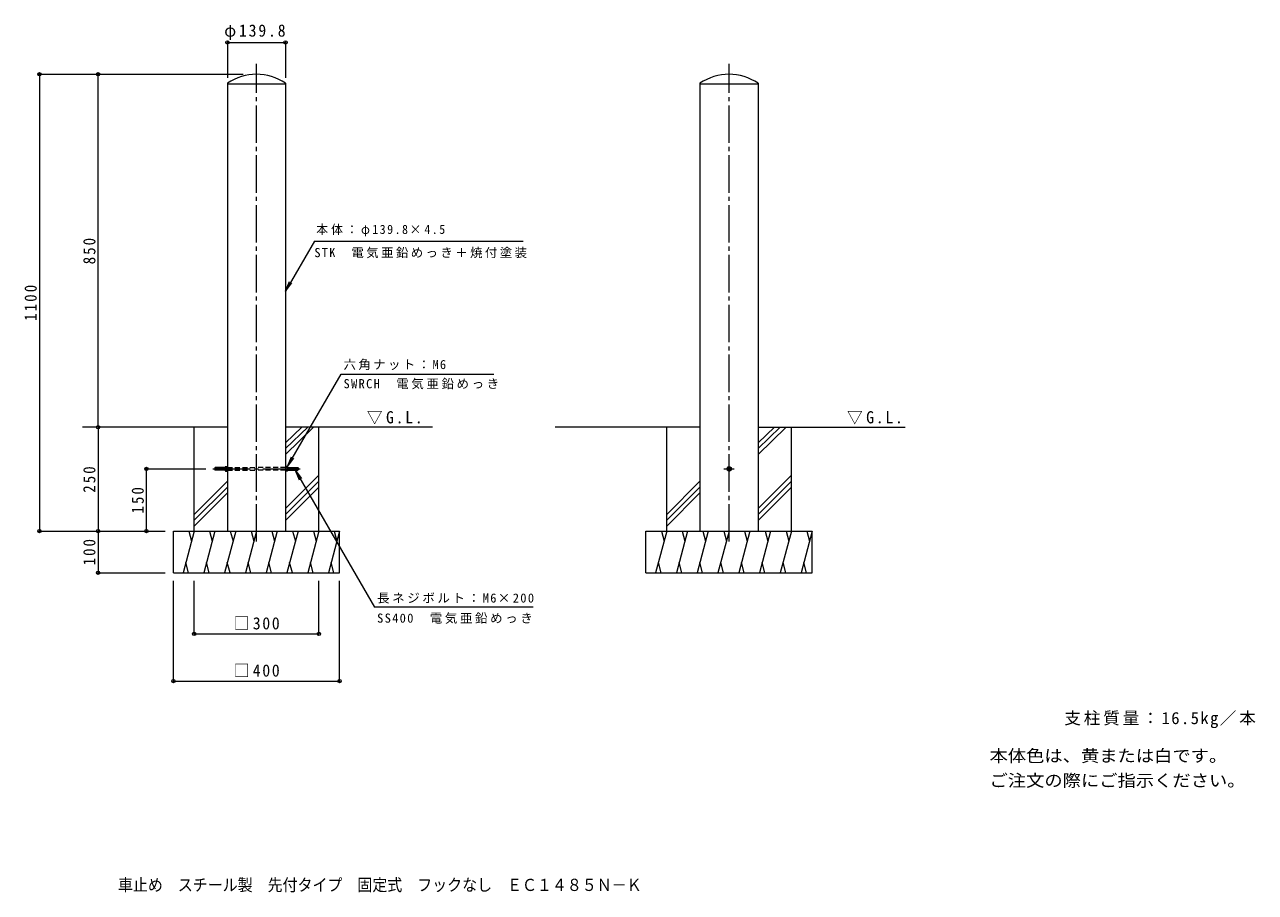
# Model space of a CAD drawing. Units: millimetres at full size, sheet at 1:10. Extents: x -1129 to 1832, y -1363 to 726.
import ezdxf
from ezdxf.enums import TextEntityAlignment as Align

# ---------------------------------------------------------------- set-up
doc = ezdxf.new("R2010")
doc.units = ezdxf.units.MM
doc.header["$LTSCALE"] = 10
doc.header["$PDMODE"] = 32
doc.header["$PDSIZE"] = 8
doc.linetypes.add('CHAIN2', pattern=[12, 9, -1, 1, -1])
doc.linetypes.add('DASHED1', pattern=[1.8, 1.2, -0.6])
for name, color, linetype, lineweight in [('C-0_通り芯', 7, 'CHAIN2', 9), ('C-1_躯体', 3, 'Continuous', 9), ('C-2_仕上', 3, 'Continuous', 9), ('C-4_文字', 7, 'Continuous', 9), ('C-5_建具', 7, 'Continuous', 9), ('C-E_見え係り', 6, 'Continuous', 5)]:
    doc.layers.add(name, color=color, linetype=linetype, lineweight=lineweight)
doc.layers.add('F-5_F-5ﾚｲﾔ', color=2, linetype='Continuous')
doc.styles.add('ＭＳ ゴシック', font='')
doc.styles.get('ＭＳ ゴシック').set_extended_font_data('MS Gothic')

msp = doc.modelspace()

# ---------------------------------------------------------------- linework, layer by layer
at = {"layer": 'C-0_通り芯'}
for p, q in [((-571.13, -518.49), (-571.13, 631.51)), ((566.07, -518.49), (566.07, 631.51)), ((-676.13, -343.49), (-466.13, -343.49)), ((553.69, -343.49), (578.6, -343.49))]:
    msp.add_line(p, q, dxfattribs=at)
at = {"layer": 'C-1_躯体'}
for p, q in [((-641.19, -337.74), (-641.19, -349.24)), ((-501.39, -337.74), (-501.39, -349.24))]:
    msp.add_line(p, q, dxfattribs=at)
at = {"layer": 'C-2_仕上'}
for p, q in [((-641.19, 584.86), (-641.19, 582.51)), ((-501.39, 582.51), (-641.19, 582.51)), ((-641.19, 582.51), (-641.19, -493.49)), ((-501.39, 584.86), (-501.39, 582.51)), ((-501.39, 582.51), (-501.39, -493.49)), ((496, 584.86), (496, 582.51)), ((635.8, 582.51), (496, 582.51)), ((496, 582.51), (496, -493.49)), ((635.8, 584.86), (635.8, 582.51)), ((635.8, 582.51), (635.8, -493.49)), ((-671.13, -341.03), (-671.13, -345.95)), ((-646.19, -341.03), (-671.13, -341.03)), ((-671.13, -345.95), (-670.59, -346.49)), ((-646.19, -345.95), (-671.13, -345.95)), ((-646.19, -340.49), (-670.59, -340.49)), ((-646.19, -346.49), (-670.59, -346.49)), ((-646.19, -339.18), (-646.19, -347.79)), ((-645.7, -337.74), (-641.19, -337.74)), ((-645.7, -340.62), (-641.19, -340.62)), ((-645.7, -346.35), (-641.19, -346.35)), ((-645.7, -349.24), (-641.19, -349.24)), ((-496.88, -337.74), (-501.39, -337.74)), ((-496.88, -340.62), (-501.39, -340.62)), ((-496.88, -346.35), (-501.39, -346.35)), ((-496.88, -349.24), (-501.39, -349.24)), ((-496.39, -339.18), (-496.39, -347.79)), ((-496.39, -340.49), (-471.67, -340.49)), ((-496.39, -341.03), (-471.13, -341.03)), ((-496.39, -345.95), (-471.13, -345.95)), ((-496.39, -346.49), (-471.67, -346.49)), ((-471.13, -341.03), (-471.67, -340.49)), ((-471.67, -340.49), (-471.67, -346.49)), ((-471.13, -345.95), (-471.67, -346.49)), ((-471.13, -341.03), (-471.13, -345.95)), ((566.07, -337.74), (561.07, -340.62)), ((561.07, -340.62), (561.07, -346.35)), ((566.07, -349.24), (561.07, -346.35)), ((566.07, -349.24), (571.07, -346.35))]:
    msp.add_line(p, q, dxfattribs=at)
at = {"layer": 'C-2_仕上', "linetype": 'DASHED1'}
for p, q in [((-641.19, -340.49), (-571.13, -340.49)), ((-641.19, -346.49), (-571.13, -346.49)), ((-501.39, -340.49), (-571.13, -340.49)), ((-501.39, -346.49), (-571.13, -346.49))]:
    msp.add_line(p, q, dxfattribs=at)
at = {"layer": 'C-2_仕上'}
for points in [[(-671.13, -341.03), (-670.59, -340.49), (-670.59, -346.49)], [(566.07, -337.74), (571.07, -340.62), (571.07, -346.35)]]:
    msp.add_lwpolyline(points, dxfattribs=at)
for radius in [5, 3]:
    msp.add_circle((566.07, -343.49), radius, dxfattribs=at)
for centre, radius, start, end in [((-571.29, 482.87), 123.64, 55.57333, 124.42667), ((565.9, 482.87), 123.64, 55.57333, 124.42667), ((-643.83, -339.18), 2.37, 142.44278, 217.55722), ((-637.6, -343.49), 8.6, 160.548, 199.452), ((-643.83, -347.79), 2.37, 142.44278, 217.55722), ((-498.76, -339.18), 2.37, 322.44278, 37.55722), ((-504.99, -343.49), 8.6, 340.548, 19.452), ((-498.76, -347.79), 2.37, 322.44278, 37.55722)]:
    msp.add_arc(centre, radius, start, end, dxfattribs=at)
at = {"layer": 'C-4_文字'}
for p, q in [((-641.19, 686.23), (-641.19, 597.65)), ((-641.19, 683.23), (-501.39, 683.23)), ((-501.39, 686.23), (-501.39, 597.65)), ((-1096.68, 606.51), (-603.38, 606.51)), ((-1093.68, 606.51), (-1093.68, -493.49)), ((-952.4, -243.49), (-952.4, 606.51)), ((-952.4, -243.49), (-952.4, -493.49)), ((-839.03, -343.49), (-692.9, -343.49)), ((-836.03, -493.49), (-836.03, -343.49)), ((-1096.68, -493.49), (-791.13, -493.49)), ((-952.4, -493.49), (-952.4, -593.49)), ((-955.4, -593.49), (-791.13, -593.49)), ((-771.13, -857.38), (-771.13, -613.49)), ((-721.13, -743.79), (-721.13, -613.49)), ((-421.13, -743.79), (-421.13, -613.49)), ((-371.13, -857.38), (-371.13, -613.49)), ((-721.13, -740.79), (-421.13, -740.79)), ((-771.13, -854.38), (-371.13, -854.38))]:
    msp.add_line(p, q, dxfattribs=at)
for p in [(-641.19, 683.23), (-501.39, 683.23), (-1093.68, 606.51), (-952.4, 606.51), (-952.4, -243.49), (-836.03, -343.49), (-1093.68, -493.49), (-952.4, -493.49), (-836.03, -493.49), (-952.4, -593.49), (-721.13, -740.79), (-421.13, -740.79), (-771.13, -854.38), (-371.13, -854.38)]:
    msp.add_point(p, dxfattribs=at)
at = {"layer": 'C-5_建具'}
for p, q in [((-431.93, 204.92), (70.57, 204.92)), ((-501.39, 84.61), (-486.17, 104.44)), ((-496.88, -337.74), (-367.37, -115.57)), ((-367.37, -115.57), (-0.2, -115.57)), ((-496.88, -337.74), (-487.22, -314.68)), ((-496.88, -337.74), (-481.58, -317.97)), ((-477.95, -346.62), (-287.37, -676.66)), ((-477.95, -346.62), (-462.73, -366.46)), ((-477.95, -346.62), (-468.38, -369.72)), ((94.52, -676.66), (-287.37, -676.66))]:
    msp.add_line(p, q, dxfattribs=at)
msp.add_lwpolyline([(-431.93, 204.92), (-501.39, 84.61), (-491.83, 107.7)], dxfattribs=at)
at = {"layer": 'C-E_見え係り'}
for p, q in [((-641.19, -243.49), (-989.64, -243.49)), ((-721.13, -493.49), (-721.13, -243.49)), ((-147.55, -243.49), (-501.39, -243.49)), ((-447.88, -243.49), (-501.39, -294.83)), ((-462.14, -243.49), (-501.39, -280.8)), ((-433.64, -243.49), (-501.39, -308.9)), ((-421.13, -493.49), (-421.13, -243.49)), ((496, -243.49), (147.55, -243.49)), ((416.07, -493.49), (416.07, -243.49)), ((635.8, -243.49), (989.64, -243.49)), ((689.31, -243.49), (635.8, -294.83)), ((675.05, -243.49), (635.8, -280.8)), ((703.55, -243.49), (635.8, -308.9)), ((716.07, -493.49), (716.07, -243.49)), ((-641.19, -373.2), (-721.13, -453.14)), ((-421.13, -359.02), (-501.39, -439.29)), ((-421.13, -373.17), (-501.39, -453.43)), ((496, -373.2), (416.07, -453.14)), ((716.07, -359.02), (635.8, -439.29)), ((716.07, -373.17), (635.8, -453.43)), ((-641.19, -387.34), (-721.13, -467.28)), ((-641.19, -401.48), (-721.13, -481.42)), ((-421.13, -387.31), (-501.39, -467.57)), ((496, -387.34), (416.07, -467.28)), ((496, -401.48), (416.07, -481.42)), ((716.07, -387.31), (635.8, -467.57)), ((-771.13, -493.49), (-371.13, -493.49)), ((-771.13, -593.49), (-771.13, -493.49)), ((-721.13, -493.49), (-747.92, -593.49)), ((-734.18, -493.49), (-727.65, -517.84)), ((-671.13, -493.49), (-697.92, -593.49)), ((-684.18, -493.49), (-677.65, -517.84)), ((-621.13, -493.49), (-647.92, -593.49)), ((-634.18, -493.49), (-627.65, -517.84)), ((-571.13, -493.49), (-597.92, -593.49)), ((-584.18, -493.49), (-577.65, -517.84)), ((-521.13, -493.49), (-547.92, -593.49)), ((-534.18, -493.49), (-527.65, -517.84)), ((-471.13, -493.49), (-497.92, -593.49)), ((-484.18, -493.49), (-477.65, -517.84)), ((-421.13, -493.49), (-447.92, -593.49)), ((-434.18, -493.49), (-427.65, -517.84)), ((-371.13, -493.49), (-397.92, -593.49)), ((-384.18, -493.49), (-377.65, -517.84)), ((366.07, -493.49), (766.07, -493.49)), ((366.07, -593.49), (366.07, -493.49)), ((416.07, -493.49), (389.27, -593.49)), ((403.02, -493.49), (409.54, -517.84)), ((466.07, -493.49), (439.27, -593.49)), ((453.02, -493.49), (459.54, -517.84)), ((516.07, -493.49), (489.27, -593.49)), ((503.02, -493.49), (509.54, -517.84)), ((566.07, -493.49), (539.27, -593.49)), ((553.02, -493.49), (559.54, -517.84)), ((616.07, -493.49), (589.27, -593.49)), ((603.02, -493.49), (609.54, -517.84)), ((666.07, -493.49), (639.27, -593.49)), ((653.02, -493.49), (659.54, -517.84)), ((716.07, -493.49), (689.27, -593.49)), ((703.02, -493.49), (709.54, -517.84)), ((766.07, -493.49), (739.27, -593.49)), ((753.02, -493.49), (759.54, -517.84)), ((-734.87, -593.49), (-741.4, -569.14)), ((-684.87, -593.49), (-691.4, -569.14)), ((-634.87, -593.49), (-641.4, -569.14)), ((-584.87, -593.49), (-591.4, -569.14)), ((-534.87, -593.49), (-541.4, -569.14)), ((-484.87, -593.49), (-491.4, -569.14)), ((-434.87, -593.49), (-441.4, -569.14)), ((-384.87, -593.49), (-391.4, -569.14)), ((402.32, -593.49), (395.8, -569.14)), ((452.32, -593.49), (445.8, -569.14)), ((502.32, -593.49), (495.8, -569.14)), ((552.32, -593.49), (545.8, -569.14)), ((602.32, -593.49), (595.8, -569.14)), ((652.32, -593.49), (645.8, -569.14)), ((702.32, -593.49), (695.8, -569.14)), ((752.32, -593.49), (745.8, -569.14)), ((-771.13, -593.49), (-371.13, -593.49)), ((366.07, -593.49), (766.07, -593.49))]:
    msp.add_line(p, q, dxfattribs=at)
for points in [[(-371.13, -593.49), (-371.13, -496.7), (-371.13, -493.49)], [(766.07, -593.49), (766.07, -496.7), (766.07, -493.49)]]:
    msp.add_lwpolyline(points, dxfattribs=at)

# ---------------------------------------------------------------- texts
at = {"layer": 'C-4_文字', "color": 2, "char_height": 29.33, "attachment_point": 7, "style": 'ＭＳ ゴシック'}
for s, insert in [('\\T1.23;\\W0.95;φ139.8', (-648.79, 689.23)), ('\\T1.21;\\W0.95;□300', (-626.13, -730.79)), ('\\T1.21;\\W0.95;□400', (-626.13, -844.38))]:
    msp.add_mtext(s, dxfattribs=dict(at, insert=insert))
at = {"layer": 'C-4_文字', "color": 2, "char_height": 29.33, "attachment_point": 7, "rotation": 90, "style": 'ＭＳ ゴシック'}
for s, insert in [('\\T1.27;\\W0.9;850', (-958.4, 149.01)), ('\\T1.28;\\W0.9;1100', (-1099.68, 12.76)), ('\\T1.27;\\W0.9;250', (-958.4, -400.99)), ('\\T1.27;\\W0.9;150', (-842.03, -450.99)), ('\\T1.27;\\W0.9;100', (-958.4, -575.99))]:
    msp.add_mtext(s, dxfattribs=dict(at, insert=insert))
at = {"layer": 'C-5_建具', "color": 2, "style": 'ＭＳ ゴシック', "width": 1.1}
for s, p in [('本体色は、黄または白です。', (1192.64, -1057.84)), ('ご注文の際にご指示ください。', (1192.64, -1117.31))]:
    msp.add_text(s, height=29.33, dxfattribs=at).set_placement(p, align=Align.BOTTOM_LEFT)
at = {"layer": 'C-5_建具', "char_height": 21.99, "attachment_point": 7, "style": 'ＭＳ ゴシック'}
for s, insert in [('\\T1.26;\\W0.95;本体：φ139.8×4.5', (-427.45, 216.14)), ('\\T1.19;STK\u3000電気亜鉛めっき＋焼付塗装', (-431.93, 163.61)), ('\\T1.19;六角ナット：M6', (-361.74, -105.7)), ('\\T1.21;SWRCH\u3000電気亜鉛めっき', (-361.74, -152.04)), ('\\T1.21;長ネジボルト：M6×200', (-280.91, -667.91)), ('\\T1.21;SS400\u3000電気亜鉛めっき', (-280.91, -716.51))]:
    msp.add_mtext(s, dxfattribs=dict(at, insert=insert))
at = {"layer": 'C-5_建具', "color": 2, "char_height": 29.33, "attachment_point": 7, "style": 'ＭＳ ゴシック'}
for s, insert in [('\\T1.22;\\W0.95;▽G.L.', (-305.84, -236.55)), ('\\T1.22;\\W0.95;▽G.L.', (849.51, -236.55)), ('\\T1.17;支柱質量：16.5kg／本', (1372.64, -967.84))]:
    msp.add_mtext(s, dxfattribs=dict(at, insert=insert))
at = {"layer": 'F-5_F-5ﾚｲﾔ', "style": 'ＭＳ ゴシック', "width": 0.9}
msp.add_text('車止め\u3000スチール製\u3000先付タイプ\u3000固定式\u3000フックなし\u3000ＥＣ１４８５Ｎ－Ｋ', height=29.33, dxfattribs=at).set_placement((-904.5, -1368.68), align=Align.BOTTOM_LEFT)

doc.saveas('drawing.dxf')
